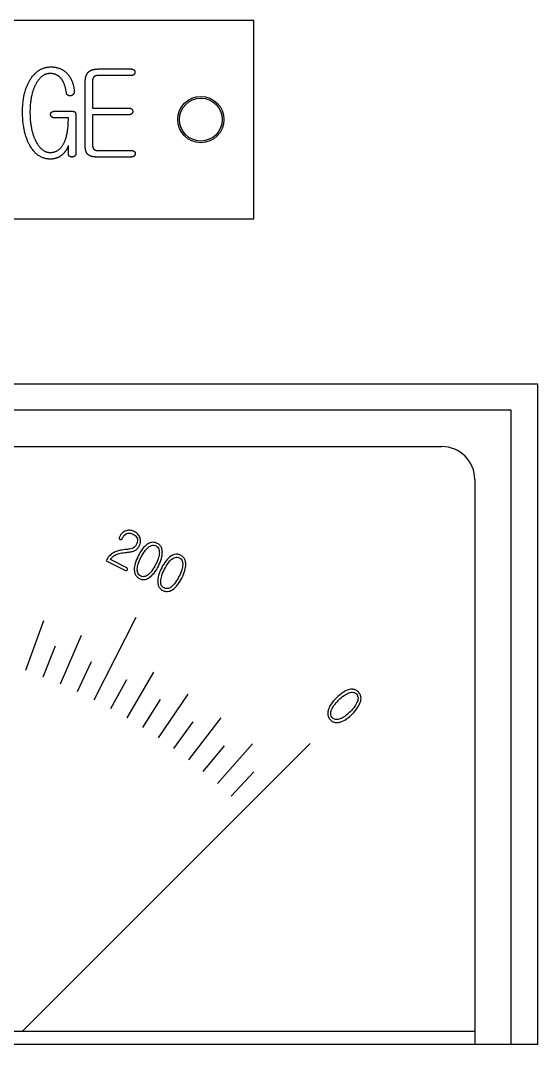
# Model space of a CAD drawing. Extents: x 109308 to 114204, y 60901 to 64142.
# Drawn here: x 112216 to 112255.1, y 62865.4 to 62942.9 of the extents above; entities that cross this region are included whole.
import ezdxf

# ---------------------------------------------------------------- set-up
doc = ezdxf.new("R2010")
doc.units = 0
doc.header["$LTSCALE"] = 10
doc.header["$MEASUREMENT"] = 0
doc.layers.get('0').update_dxf_attribs({"linetype": 'CONTINUOUS'})
doc.layers.add('가시적인_것_ISO_', color=3, linetype='CONTINUOUS')

# ---------------------------------------------------------------- blocks, each defined once
blk = doc.blocks.new('44Q1XC')
at = {"layer": '가시적인_것_ISO_'}
for p, q in [((17255.431, 5856.091), (17190.431, 5856.091)), ((17255.431, 5841.091), (17255.431, 5856.091)), ((17243.682, 5852.421), (17246.158, 5852.421)), ((17242.667, 5846.627), (17242.667, 5851.397)), ((17243.229, 5851.542), (17243.229, 5849.456)), ((17246.158, 5851.923), (17243.619, 5851.923)), ((17240.336, 5849.221), (17241.66, 5849.221)), ((17243.229, 5849.456), (17246.003, 5849.456)), ((17243.229, 5848.958), (17243.229, 5846.636)), ((17246.003, 5848.958), (17243.229, 5848.958)), ((17241.397, 5848.722), (17240.336, 5848.722)), ((17241.959, 5848.903), (17241.959, 5846.002)), ((17241.397, 5846.002), (17241.397, 5846.627)), ((17243.592, 5846.256), (17246.158, 5846.256)), ((17246.158, 5845.757), (17243.564, 5845.757)), ((17190.431, 5841.091), (17255.431, 5841.091)), ((17168.931, 5828.591), (17276.931, 5828.591)), ((17276.931, 5828.591), (17276.931, 5778.591)), ((17274.931, 5826.591), (17170.931, 5826.591)), ((17274.931, 5778.591), (17274.931, 5826.591)), ((17176.181, 5823.841), (17269.681, 5823.841)), ((17272.181, 5821.341), (17272.181, 5778.591)), ((17245.707, 5816.044), (17245.558, 5816.025)), ((17245.659, 5815.821), (17245.786, 5815.839)), ((17244.266, 5815.209), (17245.72, 5814.468)), ((17245.82, 5814.657), (17244.577, 5815.29)), ((17238.174, 5806.931), (17239.529, 5810.694)), ((17243.36, 5804.687), (17246.538, 5810.924)), ((17240.803, 5805.89), (17242.391, 5809.561)), ((17239.497, 5806.431), (17240.417, 5808.756)), ((17242.091, 5805.308), (17243.155, 5807.571)), ((17245.838, 5803.325), (17247.874, 5806.768)), ((17244.61, 5804.025), (17245.814, 5806.216)), ((17248.225, 5801.81), (17250.473, 5805.118)), ((17247.043, 5802.586), (17248.383, 5804.697)), ((17250.512, 5800.148), (17252.963, 5803.309)), ((17249.381, 5800.997), (17250.851, 5803.02)), ((17237.931, 5779.591), (17259.7, 5801.361)), ((17251.615, 5799.264), (17253.209, 5801.191)), ((17252.69, 5798.346), (17255.335, 5801.347)), ((17253.736, 5797.395), (17255.447, 5799.217)), ((17173.681, 5779.591), (17272.181, 5779.591)), ((17276.931, 5778.591), (17168.931, 5778.591))]:
    blk.add_line(p, q, dxfattribs=at)
for radius in [1.75, 1.621]:
    blk.add_circle((17251.431, 5848.591), radius, dxfattribs=at)
blk.add_arc((17269.681, 5821.341), 2.5, 0, 90, dxfattribs=at)
for points in [[(17238.514, 5851.633), (17239.121, 5852.576), (17240.092, 5852.576)], [(17240.01, 5852.077), (17239.402, 5852.077), (17238.976, 5851.361)], [(17240.808, 5851.741), (17240.5, 5852.077), (17240.01, 5852.077)], [(17240.092, 5852.576), (17240.871, 5852.576), (17241.352, 5852.022)], [(17242.667, 5851.397), (17242.667, 5851.941), (17242.911, 5852.186)], [(17242.911, 5852.186), (17243.147, 5852.421), (17243.682, 5852.421)], [(17246.158, 5852.421), (17246.285, 5852.421), (17246.366, 5852.349)], [(17246.366, 5852.349), (17246.439, 5852.276), (17246.439, 5852.177)], [(17246.439, 5852.177), (17246.439, 5852.077), (17246.366, 5852.004)], [(17237.924, 5849.184), (17237.924, 5850.69), (17238.514, 5851.633)], [(17238.976, 5851.361), (17238.487, 5850.544), (17238.487, 5849.139)], [(17241.243, 5850.635), (17241.134, 5851.379), (17240.808, 5851.741)], [(17241.352, 5852.022), (17241.778, 5851.524), (17241.842, 5850.744)], [(17243.32, 5851.814), (17243.229, 5851.714), (17243.229, 5851.542)], [(17243.619, 5851.923), (17243.428, 5851.923), (17243.32, 5851.814)], [(17246.366, 5852.004), (17246.294, 5851.923), (17246.158, 5851.923)], [(17241.361, 5850.436), (17241.261, 5850.499), (17241.243, 5850.635)], [(17241.76, 5850.499), (17241.687, 5850.408), (17241.57, 5850.39)], [(17241.842, 5850.744), (17241.851, 5850.599), (17241.76, 5850.499)], [(17241.57, 5850.39), (17241.452, 5850.372), (17241.361, 5850.436)], [(17238.468, 5846.646), (17237.924, 5847.643), (17237.924, 5849.184)], [(17238.487, 5849.139), (17238.487, 5847.851), (17238.913, 5846.981)], [(17240.046, 5848.976), (17240.046, 5849.076), (17240.119, 5849.148)], [(17240.128, 5848.804), (17240.055, 5848.876), (17240.046, 5848.976)], [(17240.119, 5849.148), (17240.191, 5849.221), (17240.336, 5849.221)], [(17241.66, 5849.221), (17241.842, 5849.221), (17241.905, 5849.157)], [(17241.905, 5849.157), (17241.959, 5849.094), (17241.959, 5848.903)], [(17246.003, 5849.456), (17246.121, 5849.456), (17246.203, 5849.384)], [(17246.203, 5849.039), (17246.13, 5848.958), (17246.003, 5848.958)], [(17246.203, 5849.384), (17246.266, 5849.311), (17246.275, 5849.212)], [(17246.275, 5849.212), (17246.275, 5849.112), (17246.203, 5849.039)], [(17240.336, 5848.722), (17240.2, 5848.722), (17240.128, 5848.804)], [(17241.007, 5846.718), (17241.397, 5847.398), (17241.397, 5848.722)], [(17240.028, 5845.603), (17239.049, 5845.603), (17238.468, 5846.646)], [(17238.913, 5846.981), (17239.357, 5846.101), (17240.028, 5846.101)], [(17240.028, 5846.101), (17240.654, 5846.101), (17241.007, 5846.718)], [(17241.397, 5846.627), (17241.216, 5846.174), (17240.917, 5845.92)], [(17242.866, 5845.965), (17242.667, 5846.156), (17242.667, 5846.627)], [(17243.229, 5846.636), (17243.229, 5846.446), (17243.329, 5846.355)], [(17240.917, 5845.92), (17240.545, 5845.603), (17240.028, 5845.603)], [(17241.479, 5845.811), (17241.397, 5845.884), (17241.397, 5846.002)], [(17241.959, 5846.002), (17241.959, 5845.893), (17241.869, 5845.82)], [(17243.564, 5845.757), (17243.066, 5845.757), (17242.866, 5845.965)], [(17243.329, 5846.355), (17243.419, 5846.256), (17243.592, 5846.256)], [(17246.158, 5846.256), (17246.294, 5846.256), (17246.384, 5846.183)], [(17246.384, 5845.839), (17246.294, 5845.757), (17246.158, 5845.757)], [(17246.384, 5846.183), (17246.457, 5846.111), (17246.457, 5846.011)], [(17246.457, 5846.011), (17246.457, 5845.911), (17246.384, 5845.839)], [(17241.678, 5845.757), (17241.56, 5845.748), (17241.479, 5845.811)], [(17241.869, 5845.82), (17241.787, 5845.757), (17241.678, 5845.757)]]:
    blk.add_open_spline(points, degree=2, dxfattribs=at)
for points, knots in [([(17245.847, 5817.5), (17245.787, 5817.489), (17245.729, 5817.47), (17245.617, 5817.416), (17245.565, 5817.381), (17245.407, 5817.246), (17245.323, 5817.122), (17245.258, 5816.993)], [-0.08056846, -0.08056846, -0.08056846, -0.08056846, -0.06213296, -0.06213296, -0.04328926, -0.04328926, 0, 0, 0, 0]), ([(17245.467, 5816.873), (17245.508, 5816.954), (17245.557, 5817.036), (17245.657, 5817.155), (17245.705, 5817.201), (17245.76, 5817.234)], [-0.04656548, -0.04656548, -0.04656548, -0.04656548, -0.01940636, -0.01940636, 0, 0, 0, 0]), ([(17245.76, 5817.234), (17245.8, 5817.259), (17245.843, 5817.276), (17245.935, 5817.297), (17245.982, 5817.3), (17246.124, 5817.288), (17246.217, 5817.254), (17246.302, 5817.211)], [-0.05677666, -0.05677666, -0.05677666, -0.05677666, -0.04275319, -0.04275319, -0.02847665, -0.02847665, 0, 0, 0, 0]), ([(17246.402, 5817.4), (17246.313, 5817.446), (17246.217, 5817.481), (17246.028, 5817.515), (17245.937, 5817.516), (17245.847, 5817.5)], [-0.05776275, -0.05776275, -0.05776275, -0.05776275, -0.02753326, -0.02753326, 0, 0, 0, 0]), ([(17246.302, 5817.211), (17246.355, 5817.184), (17246.407, 5817.152), (17246.493, 5817.079), (17246.529, 5817.04), (17246.589, 5816.947), (17246.61, 5816.893), (17246.621, 5816.835)], [-0.05143391, -0.05143391, -0.05143391, -0.05143391, -0.03343493, -0.03343493, -0.01764685, -0.01764685, 0, 0, 0, 0]), ([(17246.823, 5816.95), (17246.806, 5816.998), (17246.785, 5817.043), (17246.732, 5817.129), (17246.701, 5817.169), (17246.592, 5817.287), (17246.501, 5817.35), (17246.402, 5817.4)], [-0.0633519, -0.0633519, -0.0633519, -0.0633519, -0.04822752, -0.04822752, -0.03303465, -0.03303465, 0, 0, 0, 0]), ([(17245.258, 5816.993), (17245.248, 5816.974), (17245.24, 5816.953), (17245.236, 5816.916), (17245.237, 5816.9), (17245.241, 5816.884)], [-0.01137214, -0.01137214, -0.01137214, -0.01137214, -0.00492721, -0.00492721, 0, 0, 0, 0]), ([(17245.241, 5816.884), (17245.244, 5816.877), (17245.247, 5816.87), (17245.256, 5816.857), (17245.26, 5816.852), (17245.277, 5816.835), (17245.29, 5816.827), (17245.305, 5816.821)], [-0.009284191, -0.009284191, -0.009284191, -0.009284191, -0.006995377, -0.006995377, -0.00475364, -0.00475364, 0, 0, 0, 0]), ([(17245.305, 5816.821), (17245.318, 5816.814), (17245.332, 5816.809), (17245.362, 5816.806), (17245.377, 5816.808), (17245.392, 5816.811)], [-0.009024594, -0.009024594, -0.009024594, -0.009024594, -0.004516006, -0.004516006, 0, 0, 0, 0]), ([(17245.392, 5816.811), (17245.409, 5816.817), (17245.424, 5816.825), (17245.45, 5816.847), (17245.46, 5816.859), (17245.467, 5816.873)], [-0.01011994, -0.01011994, -0.01011994, -0.01011994, -0.0047856, -0.0047856, 0, 0, 0, 0]), ([(17246.532, 5816.405), (17246.5, 5816.342), (17246.459, 5816.286), (17246.354, 5816.193), (17246.295, 5816.159), (17246.229, 5816.136)], [-0.04196155, -0.04196155, -0.04196155, -0.04196155, -0.02081915, -0.02081915, 0, 0, 0, 0]), ([(17246.621, 5816.835), (17246.633, 5816.768), (17246.63, 5816.7), (17246.6, 5816.554), (17246.569, 5816.477), (17246.532, 5816.405)], [-0.04462012, -0.04462012, -0.04462012, -0.04462012, -0.02422086, -0.02422086, 0, 0, 0, 0]), ([(17247.374, 5816.447), (17247.238, 5816.354), (17247.12, 5816.232), (17246.892, 5815.941), (17246.782, 5815.757), (17246.689, 5815.575)], [-0.1107241, -0.1107241, -0.1107241, -0.1107241, -0.0614603, -0.0614603, 0, 0, 0, 0]), ([(17246.745, 5816.292), (17246.777, 5816.354), (17246.804, 5816.418), (17246.842, 5816.545), (17246.854, 5816.607), (17246.865, 5816.766), (17246.853, 5816.859), (17246.823, 5816.95)], [-0.06850983, -0.06850983, -0.06850983, -0.06850983, -0.0476735, -0.0476735, -0.02872584, -0.02872584, 0, 0, 0, 0]), ([(17248.13, 5816.52), (17248.058, 5816.556), (17247.982, 5816.582), (17247.825, 5816.604), (17247.748, 5816.601), (17247.565, 5816.559), (17247.465, 5816.51), (17247.374, 5816.447)], [-0.08068744, -0.08068744, -0.08068744, -0.08068744, -0.0564576, -0.0564576, -0.03310081, -0.03310081, 0, 0, 0, 0]), ([(17247.471, 5816.236), (17247.54, 5816.288), (17247.617, 5816.334), (17247.754, 5816.375), (17247.809, 5816.382), (17247.924, 5816.373), (17247.98, 5816.356), (17248.033, 5816.329)], [-0.06062977, -0.06062977, -0.06062977, -0.06062977, -0.03469408, -0.03469408, -0.01781987, -0.01781987, 0, 0, 0, 0]), ([(17248.513, 5815.867), (17248.51, 5815.959), (17248.497, 5816.051), (17248.441, 5816.217), (17248.401, 5816.289), (17248.287, 5816.423), (17248.213, 5816.477), (17248.13, 5816.52)], [-0.08043735, -0.08043735, -0.08043735, -0.08043735, -0.05283354, -0.05283354, -0.02780895, -0.02780895, 0, 0, 0, 0]), ([(17244.769, 5815.786), (17244.661, 5815.72), (17244.567, 5815.638), (17244.396, 5815.443), (17244.324, 5815.329), (17244.266, 5815.209)], [-0.07796477, -0.07796477, -0.07796477, -0.07796477, -0.04018212, -0.04018212, 0, 0, 0, 0]), ([(17244.577, 5815.29), (17244.628, 5815.363), (17244.685, 5815.433), (17244.805, 5815.548), (17244.866, 5815.595), (17244.934, 5815.631)], [-0.04977675, -0.04977675, -0.04977675, -0.04977675, -0.02312525, -0.02312525, 0, 0, 0, 0]), ([(17245.558, 5816.025), (17245.41, 5816.009), (17245.261, 5815.983), (17244.996, 5815.903), (17244.877, 5815.853), (17244.769, 5815.786)], [-0.08290363, -0.08290363, -0.08290363, -0.08290363, -0.0383486, -0.0383486, 0, 0, 0, 0]), ([(17244.934, 5815.631), (17245.027, 5815.682), (17245.135, 5815.719), (17245.373, 5815.781), (17245.52, 5815.805), (17245.659, 5815.821)], [-0.07358499, -0.07358499, -0.07358499, -0.07358499, -0.04203091, -0.04203091, 0, 0, 0, 0]), ([(17246.229, 5816.136), (17246.177, 5816.115), (17246.101, 5816.099), (17245.93, 5816.069), (17245.811, 5816.055), (17245.707, 5816.044)], [-0.0517155, -0.0517155, -0.0517155, -0.0517155, -0.0312284, -0.0312284, 0, 0, 0, 0]), ([(17245.786, 5815.839), (17245.901, 5815.852), (17246.031, 5815.869), (17246.223, 5815.905), (17246.307, 5815.924), (17246.369, 5815.947)], [-0.04897858, -0.04897858, -0.04897858, -0.04897858, -0.019873, -0.019873, 0, 0, 0, 0]), ([(17246.369, 5815.947), (17246.45, 5815.978), (17246.523, 5816.022), (17246.653, 5816.141), (17246.705, 5816.213), (17246.745, 5816.292)], [-0.05275939, -0.05275939, -0.05275939, -0.05275939, -0.02667522, -0.02667522, 0, 0, 0, 0]), ([(17246.904, 5815.465), (17246.985, 5815.624), (17247.079, 5815.786), (17247.266, 5816.041), (17247.362, 5816.151), (17247.471, 5816.236)], [-0.0950204, -0.0950204, -0.0950204, -0.0950204, -0.04148092, -0.04148092, 0, 0, 0, 0]), ([(17248.285, 5815.821), (17248.281, 5815.683), (17248.25, 5815.54), (17248.155, 5815.238), (17248.079, 5815.066), (17247.998, 5814.908)], [-0.09489707, -0.09489707, -0.09489707, -0.09489707, -0.0534092, -0.0534092, 0, 0, 0, 0]), ([(17248.033, 5816.329), (17248.082, 5816.304), (17248.126, 5816.271), (17248.2, 5816.189), (17248.227, 5816.141), (17248.277, 5816.005), (17248.287, 5815.911), (17248.285, 5815.821)], [-0.06015213, -0.06015213, -0.06015213, -0.06015213, -0.04359102, -0.04359102, -0.02696915, -0.02696915, 0, 0, 0, 0]), ([(17248.213, 5814.798), (17248.306, 5814.981), (17248.39, 5815.178), (17248.49, 5815.534), (17248.519, 5815.702), (17248.513, 5815.867)], [-0.1110915, -0.1110915, -0.1110915, -0.1110915, -0.0494916, -0.0494916, 0, 0, 0, 0]), ([(17249.903, 5815.616), (17249.831, 5815.653), (17249.755, 5815.679), (17249.598, 5815.701), (17249.521, 5815.697), (17249.337, 5815.656), (17249.237, 5815.606), (17249.146, 5815.544)], [-0.08068744, -0.08068744, -0.08068744, -0.08068744, -0.0564576, -0.0564576, -0.03310081, -0.03310081, 0, 0, 0, 0]), ([(17250.286, 5814.963), (17250.283, 5815.055), (17250.27, 5815.148), (17250.213, 5815.314), (17250.174, 5815.386), (17250.059, 5815.52), (17249.986, 5815.574), (17249.903, 5815.616)], [-0.08043735, -0.08043735, -0.08043735, -0.08043735, -0.05283354, -0.05283354, -0.02780895, -0.02780895, 0, 0, 0, 0]), ([(17246.689, 5815.575), (17246.597, 5815.393), (17246.513, 5815.197), (17246.412, 5814.843), (17246.383, 5814.676), (17246.387, 5814.512)], [-0.1105947, -0.1105947, -0.1105947, -0.1105947, -0.0492863, -0.0492863, 0, 0, 0, 0]), ([(17246.615, 5814.557), (17246.62, 5814.695), (17246.652, 5814.837), (17246.748, 5815.137), (17246.824, 5815.307), (17246.904, 5815.465)], [-0.09442381, -0.09442381, -0.09442381, -0.09442381, -0.0531236, -0.0531236, 0, 0, 0, 0]), ([(17247.998, 5814.908), (17247.918, 5814.75), (17247.824, 5814.589), (17247.636, 5814.335), (17247.539, 5814.226), (17247.429, 5814.142)], [-0.09482066, -0.09482066, -0.09482066, -0.09482066, -0.04153437, -0.04153437, 0, 0, 0, 0]), ([(17249.146, 5815.544), (17249.011, 5815.451), (17248.892, 5815.329), (17248.664, 5815.038), (17248.555, 5814.854), (17248.462, 5814.671)], [-0.1107241, -0.1107241, -0.1107241, -0.1107241, -0.0614603, -0.0614603, 0, 0, 0, 0]), ([(17248.677, 5814.562), (17248.757, 5814.721), (17248.851, 5814.883), (17249.039, 5815.138), (17249.135, 5815.248), (17249.244, 5815.333)], [-0.0950204, -0.0950204, -0.0950204, -0.0950204, -0.04148092, -0.04148092, 0, 0, 0, 0]), ([(17249.244, 5815.333), (17249.313, 5815.385), (17249.39, 5815.43), (17249.527, 5815.472), (17249.582, 5815.479), (17249.697, 5815.47), (17249.753, 5815.453), (17249.806, 5815.426)], [-0.06062977, -0.06062977, -0.06062977, -0.06062977, -0.03469408, -0.03469408, -0.01781987, -0.01781987, 0, 0, 0, 0]), ([(17250.058, 5814.918), (17250.054, 5814.78), (17250.022, 5814.637), (17249.928, 5814.335), (17249.852, 5814.163), (17249.771, 5814.004)], [-0.09489707, -0.09489707, -0.09489707, -0.09489707, -0.0534092, -0.0534092, 0, 0, 0, 0]), ([(17249.806, 5815.426), (17249.855, 5815.401), (17249.899, 5815.368), (17249.972, 5815.285), (17250, 5815.238), (17250.05, 5815.101), (17250.06, 5815.008), (17250.058, 5814.918)], [-0.06015213, -0.06015213, -0.06015213, -0.06015213, -0.04359102, -0.04359102, -0.02696915, -0.02696915, 0, 0, 0, 0]), ([(17249.986, 5813.895), (17250.079, 5814.078), (17250.163, 5814.275), (17250.263, 5814.631), (17250.291, 5814.799), (17250.286, 5814.963)], [-0.1110915, -0.1110915, -0.1110915, -0.1110915, -0.0494916, -0.0494916, 0, 0, 0, 0]), ([(17245.72, 5814.468), (17245.728, 5814.464), (17245.737, 5814.46), (17245.755, 5814.455), (17245.763, 5814.453), (17245.781, 5814.453), (17245.791, 5814.455), (17245.811, 5814.462), (17245.82, 5814.468), (17245.841, 5814.488), (17245.851, 5814.503), (17245.859, 5814.519)], [-0.01699804, -0.01699804, -0.01699804, -0.01699804, -0.01411737, -0.01411737, -0.01159095, -0.01159095, -0.00863036, -0.00863036, -0.00527169, -0.00527169, 0, 0, 0, 0]), ([(17245.859, 5814.519), (17245.864, 5814.529), (17245.868, 5814.539), (17245.874, 5814.558), (17245.876, 5814.567), (17245.876, 5814.586), (17245.875, 5814.596), (17245.868, 5814.614), (17245.863, 5814.623), (17245.846, 5814.641), (17245.834, 5814.65), (17245.82, 5814.657)], [-0.01640086, -0.01640086, -0.01640086, -0.01640086, -0.0131564, -0.0131564, -0.01037737, -0.01037737, -0.00751015, -0.00751015, -0.00446056, -0.00446056, 0, 0, 0, 0]), ([(17246.387, 5814.512), (17246.39, 5814.42), (17246.403, 5814.329), (17246.459, 5814.163), (17246.499, 5814.09), (17246.615, 5813.955), (17246.69, 5813.9), (17246.774, 5813.857)], [-0.08079674, -0.08079674, -0.08079674, -0.08079674, -0.05338063, -0.05338063, -0.02816882, -0.02816882, 0, 0, 0, 0]), ([(17246.871, 5814.047), (17246.819, 5814.073), (17246.774, 5814.107), (17246.698, 5814.193), (17246.67, 5814.242), (17246.621, 5814.379), (17246.613, 5814.469), (17246.615, 5814.557)], [-0.0606517, -0.0606517, -0.0606517, -0.0606517, -0.04343053, -0.04343053, -0.02630267, -0.02630267, 0, 0, 0, 0]), ([(17247.429, 5814.142), (17247.361, 5814.089), (17247.283, 5814.043), (17247.147, 5814.002), (17247.093, 5813.995), (17246.979, 5814.004), (17246.923, 5814.021), (17246.871, 5814.047)], [-0.06036726, -0.06036726, -0.06036726, -0.06036726, -0.03433895, -0.03433895, -0.01769854, -0.01769854, 0, 0, 0, 0]), ([(17247.527, 5813.931), (17247.663, 5814.023), (17247.782, 5814.144), (17248.011, 5814.434), (17248.12, 5814.617), (17248.213, 5814.798)], [-0.1105512, -0.1105512, -0.1105512, -0.1105512, -0.0612203, -0.0612203, 0, 0, 0, 0]), ([(17248.462, 5814.671), (17248.369, 5814.49), (17248.285, 5814.294), (17248.185, 5813.94), (17248.156, 5813.773), (17248.16, 5813.608)], [-0.1105947, -0.1105947, -0.1105947, -0.1105947, -0.0492863, -0.0492863, 0, 0, 0, 0]), ([(17248.388, 5813.653), (17248.393, 5813.791), (17248.425, 5813.933), (17248.521, 5814.234), (17248.596, 5814.404), (17248.677, 5814.562)], [-0.09442381, -0.09442381, -0.09442381, -0.09442381, -0.0531236, -0.0531236, 0, 0, 0, 0]), ([(17246.774, 5813.857), (17246.845, 5813.821), (17246.92, 5813.795), (17247.076, 5813.773), (17247.152, 5813.777), (17247.335, 5813.818), (17247.436, 5813.869), (17247.527, 5813.931)], [-0.08032187, -0.08032187, -0.08032187, -0.08032187, -0.05634387, -0.05634387, -0.03316511, -0.03316511, 0, 0, 0, 0]), ([(17248.16, 5813.608), (17248.163, 5813.517), (17248.176, 5813.425), (17248.232, 5813.259), (17248.272, 5813.187), (17248.388, 5813.052), (17248.463, 5812.996), (17248.546, 5812.954)], [-0.08079674, -0.08079674, -0.08079674, -0.08079674, -0.05338063, -0.05338063, -0.02816882, -0.02816882, 0, 0, 0, 0]), ([(17248.643, 5813.144), (17248.592, 5813.17), (17248.546, 5813.204), (17248.471, 5813.29), (17248.443, 5813.339), (17248.394, 5813.475), (17248.386, 5813.566), (17248.388, 5813.653)], [-0.0606517, -0.0606517, -0.0606517, -0.0606517, -0.04343053, -0.04343053, -0.02630267, -0.02630267, 0, 0, 0, 0]), ([(17249.771, 5814.004), (17249.69, 5813.847), (17249.597, 5813.685), (17249.409, 5813.432), (17249.312, 5813.323), (17249.202, 5813.239)], [-0.09482066, -0.09482066, -0.09482066, -0.09482066, -0.04153437, -0.04153437, 0, 0, 0, 0]), ([(17249.299, 5813.028), (17249.436, 5813.12), (17249.555, 5813.241), (17249.784, 5813.53), (17249.893, 5813.713), (17249.986, 5813.895)], [-0.1105512, -0.1105512, -0.1105512, -0.1105512, -0.0612203, -0.0612203, 0, 0, 0, 0]), ([(17248.546, 5812.954), (17248.618, 5812.917), (17248.693, 5812.892), (17248.849, 5812.87), (17248.925, 5812.874), (17249.108, 5812.915), (17249.208, 5812.965), (17249.299, 5813.028)], [-0.08032187, -0.08032187, -0.08032187, -0.08032187, -0.05634387, -0.05634387, -0.03316511, -0.03316511, 0, 0, 0, 0]), ([(17249.202, 5813.239), (17249.133, 5813.186), (17249.056, 5813.14), (17248.92, 5813.099), (17248.866, 5813.092), (17248.752, 5813.1), (17248.696, 5813.117), (17248.643, 5813.144)], [-0.06036726, -0.06036726, -0.06036726, -0.06036726, -0.03433895, -0.03433895, -0.01769854, -0.01769854, 0, 0, 0, 0]), ([(17261.696, 5804.821), (17261.551, 5804.676), (17261.411, 5804.516), (17261.206, 5804.21), (17261.127, 5804.06), (17261.08, 5803.903)], [-0.1105947, -0.1105947, -0.1105947, -0.1105947, -0.0492863, -0.0492863, 0, 0, 0, 0]), ([(17262.616, 5805.439), (17262.458, 5805.392), (17262.308, 5805.313), (17262.002, 5805.107), (17261.841, 5804.965), (17261.696, 5804.821)], [-0.1107241, -0.1107241, -0.1107241, -0.1107241, -0.0614603, -0.0614603, 0, 0, 0, 0]), ([(17261.866, 5804.65), (17261.992, 5804.776), (17262.131, 5804.901), (17262.388, 5805.086), (17262.514, 5805.161), (17262.644, 5805.208)], [-0.0950204, -0.0950204, -0.0950204, -0.0950204, -0.04148092, -0.04148092, 0, 0, 0, 0]), ([(17263.358, 5805.274), (17263.301, 5805.331), (17263.237, 5805.379), (17263.094, 5805.449), (17263.02, 5805.469), (17262.833, 5805.487), (17262.722, 5805.47), (17262.616, 5805.439)], [-0.08068744, -0.08068744, -0.08068744, -0.08068744, -0.0564576, -0.0564576, -0.03310081, -0.03310081, 0, 0, 0, 0]), ([(17262.644, 5805.208), (17262.725, 5805.236), (17262.813, 5805.256), (17262.955, 5805.253), (17263.01, 5805.242), (17263.117, 5805.198), (17263.165, 5805.165), (17263.207, 5805.123)], [-0.06062977, -0.06062977, -0.06062977, -0.06062977, -0.03469408, -0.03469408, -0.01781987, -0.01781987, 0, 0, 0, 0]), ([(17263.207, 5805.123), (17263.246, 5805.084), (17263.278, 5805.039), (17263.322, 5804.938), (17263.333, 5804.884), (17263.339, 5804.739), (17263.319, 5804.647), (17263.289, 5804.562)], [-0.06015213, -0.06015213, -0.06015213, -0.06015213, -0.04359102, -0.04359102, -0.02696915, -0.02696915, 0, 0, 0, 0]), ([(17263.52, 5804.535), (17263.546, 5804.623), (17263.562, 5804.715), (17263.56, 5804.89), (17263.544, 5804.971), (17263.477, 5805.134), (17263.424, 5805.208), (17263.358, 5805.274)], [-0.08043735, -0.08043735, -0.08043735, -0.08043735, -0.05283354, -0.05283354, -0.02780895, -0.02780895, 0, 0, 0, 0]), ([(17261.311, 5803.875), (17261.358, 5804.005), (17261.433, 5804.13), (17261.616, 5804.386), (17261.741, 5804.525), (17261.866, 5804.65)], [-0.09442381, -0.09442381, -0.09442381, -0.09442381, -0.0531236, -0.0531236, 0, 0, 0, 0]), ([(17263.289, 5804.562), (17263.243, 5804.431), (17263.169, 5804.305), (17262.986, 5804.047), (17262.86, 5803.908), (17262.734, 5803.782)], [-0.09489707, -0.09489707, -0.09489707, -0.09489707, -0.0534092, -0.0534092, 0, 0, 0, 0]), ([(17262.905, 5803.611), (17263.05, 5803.756), (17263.191, 5803.918), (17263.396, 5804.225), (17263.475, 5804.376), (17263.52, 5804.535)], [-0.1110915, -0.1110915, -0.1110915, -0.1110915, -0.0494916, -0.0494916, 0, 0, 0, 0]), ([(17261.08, 5803.903), (17261.054, 5803.815), (17261.038, 5803.724), (17261.041, 5803.549), (17261.056, 5803.467), (17261.125, 5803.303), (17261.179, 5803.227), (17261.245, 5803.161)], [-0.08079674, -0.08079674, -0.08079674, -0.08079674, -0.05338063, -0.05338063, -0.02816882, -0.02816882, 0, 0, 0, 0]), ([(17261.396, 5803.312), (17261.356, 5803.353), (17261.323, 5803.399), (17261.277, 5803.504), (17261.266, 5803.559), (17261.261, 5803.704), (17261.281, 5803.793), (17261.311, 5803.875)], [-0.0606517, -0.0606517, -0.0606517, -0.0606517, -0.04343053, -0.04343053, -0.02630267, -0.02630267, 0, 0, 0, 0]), ([(17261.957, 5803.23), (17261.875, 5803.2), (17261.787, 5803.18), (17261.645, 5803.183), (17261.591, 5803.193), (17261.486, 5803.237), (17261.438, 5803.27), (17261.396, 5803.312)], [-0.06036726, -0.06036726, -0.06036726, -0.06036726, -0.03433895, -0.03433895, -0.01769854, -0.01769854, 0, 0, 0, 0]), ([(17262.734, 5803.782), (17262.609, 5803.657), (17262.47, 5803.532), (17262.213, 5803.349), (17262.087, 5803.276), (17261.957, 5803.23)], [-0.09482066, -0.09482066, -0.09482066, -0.09482066, -0.04153437, -0.04153437, 0, 0, 0, 0]), ([(17261.984, 5802.999), (17262.143, 5803.044), (17262.293, 5803.123), (17262.6, 5803.327), (17262.76, 5803.467), (17262.905, 5803.611)], [-0.1105512, -0.1105512, -0.1105512, -0.1105512, -0.0612203, -0.0612203, 0, 0, 0, 0]), ([(17261.245, 5803.161), (17261.302, 5803.104), (17261.365, 5803.057), (17261.507, 5802.988), (17261.58, 5802.968), (17261.767, 5802.951), (17261.878, 5802.967), (17261.984, 5802.999)], [-0.08032187, -0.08032187, -0.08032187, -0.08032187, -0.05634387, -0.05634387, -0.03316511, -0.03316511, 0, 0, 0, 0])]:
    blk.add_open_spline(points, degree=3, knots=knots, dxfattribs=at)
blk = doc.blocks.new('33CSS')
blk.add_blockref('44Q1XC', (92607.272, 57567.098))

msp = doc.modelspace()

# ---------------------------------------------------------------- block references
msp.add_blockref('33CSS', (2370.936, -480.288))

doc.saveas('drawing.dxf')
